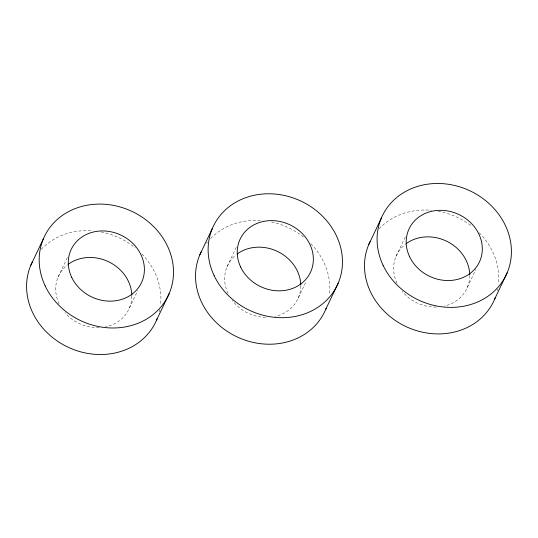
<?xml version="1.0" encoding="UTF-8"?>
<svg xmlns="http://www.w3.org/2000/svg" width="538" height="538" viewBox="0 0 538 538"><rect width="100%" height="100%" fill="white"/><g stroke="black" fill="none" stroke-linecap="round" stroke-linejoin="round"><path stroke-width="0.4" stroke-dasharray="2.69 2.02" d="M58.117 277.036L67.835 256.572M129.382 308.099L137.661 290.668M227.07 266.734L236.787 246.263M298.334 297.796L306.256 281.125M396.022 256.431L405.376 236.72M467.287 287.494L475.928 269.303M379.129 228.737A68.608 60.35 25.4 0 1 431.496 210.297M438.174 211.199A68.608 60.35 25.4 0 1 472.001 226.364M479.25 232.819A68.608 60.35 25.4 0 1 498.504 284.057M497.737 289.02A68.608 60.35 25.4 0 1 497.381 290.661M469.714 275.517A38.877 34.197 25.4 0 1 444.321 306.061M436.257 307.057A38.877 34.197 25.4 0 1 402.256 291.462M397.004 283.237A38.877 34.197 25.4 0 1 405.45 244.225M206.511 243.351A68.608 60.35 25.4 0 1 207.54 242.046M210.728 238.462A68.608 60.35 25.4 0 1 262.544 220.6M271.582 221.972A68.608 60.35 25.4 0 1 304.938 238.193M310.863 243.701A68.608 60.35 25.4 0 1 329.552 294.36M300.762 285.826A38.877 34.197 25.4 0 1 275.369 316.364M265.651 317.366A38.877 34.197 25.4 0 1 232.281 300.48M228.051 293.546A38.877 34.197 25.4 0 1 235.846 255.052M41.224 249.343A68.608 60.35 25.4 0 1 92.751 230.836M101.057 231.952A68.608 60.35 25.4 0 1 135.361 247.984M141.911 254.003A68.608 60.35 25.4 0 1 160.6 304.669M159.833 309.626A68.608 60.35 25.4 0 1 159.282 312.087M131.81 296.129A38.877 34.197 25.4 0 1 105.63 326.842M99.174 327.642A38.877 34.197 25.4 0 1 64.883 312.692M59.093 303.849A38.877 34.197 25.4 0 1 67.546 264.837"/><path stroke-width="0.81" d="M30.868 265.16L43.464 238.63M156.632 319.982L169.228 293.452M199.82 254.851L212.416 228.327M325.584 309.673L338.18 283.149M368.772 244.548L381.368 218.018M494.536 299.37L507.132 272.84M495.162 297.844A68.608 60.35 25.4 0 1 407.192 327.138A68.608 60.35 25.4 0 1 370.157 241.549M406.116 243.721A38.877 34.197 25.4 0 1 446.715 241.253A38.877 34.197 25.4 0 1 469.708 274.683M326.21 308.146A68.608 60.35 25.4 0 1 238.24 337.44A68.608 60.35 25.4 0 1 201.205 251.851M237.164 254.023A38.877 34.197 25.4 0 1 277.763 251.562A38.877 34.197 25.4 0 1 300.755 284.985M157.251 318.449A68.608 60.35 25.4 0 1 69.288 347.75A68.608 60.35 25.4 0 1 32.253 262.154M68.212 264.333A38.877 34.197 25.4 0 1 108.811 261.865A38.877 34.197 25.4 0 1 131.803 295.288M383.096 265.335A68.608 60.35 25.4 0 0 498.887 286.29A68.608 60.35 25.4 0 0 450.77 184.669A68.608 60.35 25.4 0 0 383.096 265.335M409.6 256.707A38.877 34.197 25.4 0 0 475.209 268.583A38.877 34.197 25.4 0 0 447.946 210.997A38.877 34.197 25.4 0 0 409.6 256.707M214.144 275.638A68.608 60.35 25.4 0 0 329.935 296.593A68.608 60.35 25.4 0 0 281.818 194.971A68.608 60.35 25.4 0 0 214.144 275.638M240.647 267.016A38.877 34.197 25.4 0 0 306.256 278.886A38.877 34.197 25.4 0 0 278.993 221.306A38.877 34.197 25.4 0 0 240.647 267.016M45.192 285.94A68.608 60.35 25.4 0 0 160.976 306.895A68.608 60.35 25.4 0 0 112.866 205.281A68.608 60.35 25.4 0 0 45.192 285.94M71.695 277.319A38.877 34.197 25.4 0 0 137.304 289.188A38.877 34.197 25.4 0 0 110.041 231.609A38.877 34.197 25.4 0 0 71.695 277.319"/></g></svg>
